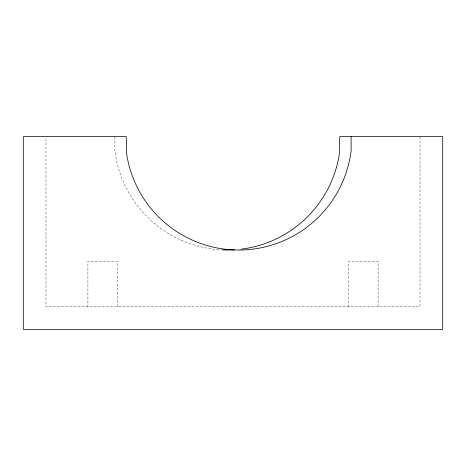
<?xml version="1.0" encoding="UTF-8"?>
<svg xmlns="http://www.w3.org/2000/svg" width="466" height="466" viewBox="0 0 466 466"><rect width="100%" height="100%" fill="white"/><g stroke="black" fill="none" stroke-linecap="round" stroke-linejoin="round"><path stroke-width="0.35" stroke-dasharray="2.33 1.75" d="M114.945 136.649L114.805 150.285A113.349 113.349 0 0 0 221.432 249.852M420.029 136.649L420.029 306.68L45.971 306.68L45.971 136.649M378.089 306.68L378.089 261.339L348.62 261.339L348.62 306.68M117.38 306.68L117.38 261.339L87.911 261.339L87.911 306.68M240.963 249.182A113.349 113.349 0 0 1 239.541 249.345"/><path stroke-width="0.7" d="M351.055 136.649L351.166 150.524A113.349 113.349 0 0 1 126.408 152.37L126.28 136.649L23.3 136.649L23.3 329.351L442.7 329.351L442.7 136.649L339.72 136.649L339.557 152.609A113.349 113.349 0 0 1 241.673 249.094M234.515 249.776A113.349 113.349 0 0 1 222.16 249.887"/></g></svg>
